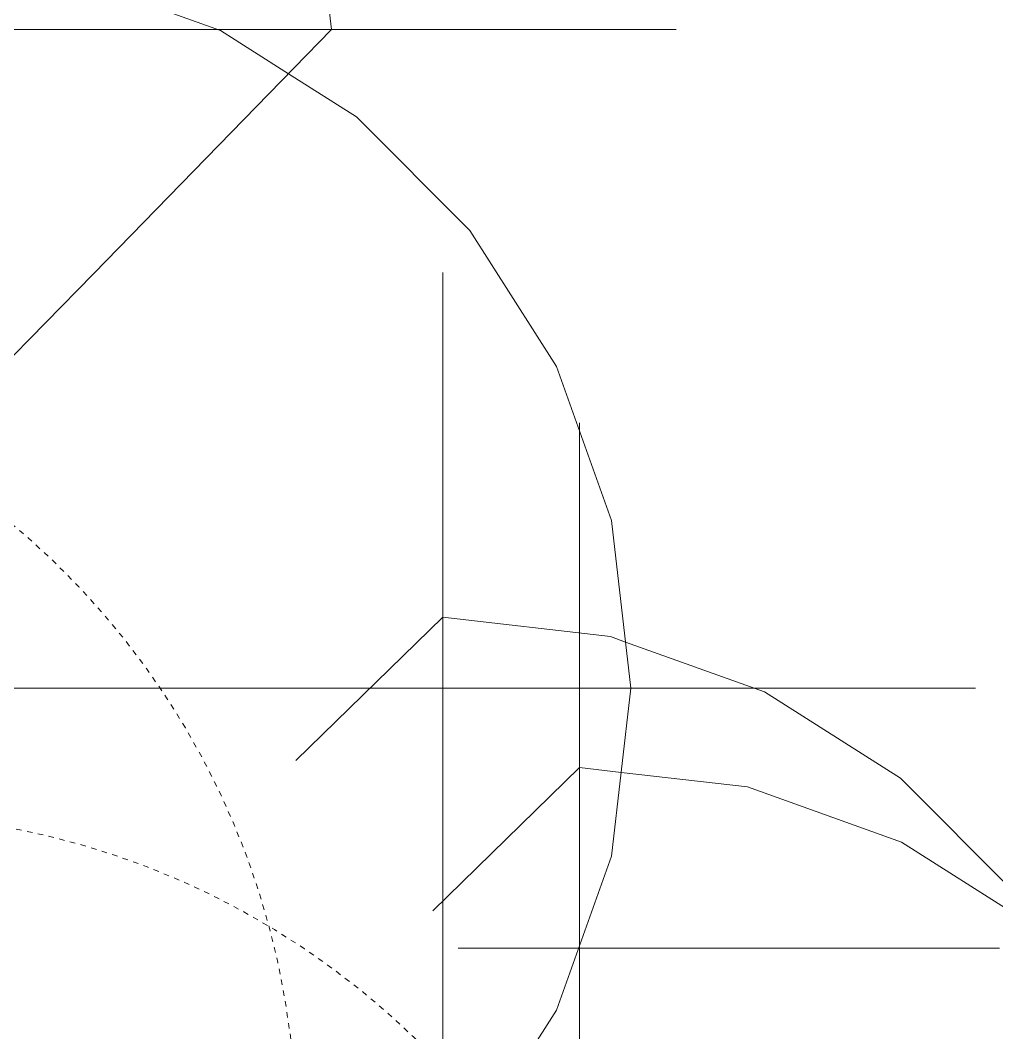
# Model space of a CAD drawing. Header units: inches. Extents: x 9391 to 11530, y 1186 to 2858.
# Drawn here: x 11327.23 to 11349.35, y 2639.39 to 2662.33 of the extents above; entities that cross this region are included whole.
import ezdxf

# ---------------------------------------------------------------- set-up
doc = ezdxf.new("R2010")
doc.units = ezdxf.units.IN
doc.header["$MEASUREMENT"] = 0
doc.linetypes.add('Dash', pattern=[0.25, 0.125, -0.125])
for name, color, linetype, lineweight in [('A-DETL-GENF-1', 254, 'Continuous', 9), ('A-DETL-GENF-2', 253, 'Continuous', 9), ('A-DETL-GENF-3', 9, 'Continuous', 9), ('A-DETL-GENF-HDLN', 1, 'Dash', 9)]:
    doc.layers.add(name, color=color, linetype=linetype, lineweight=lineweight)

# ---------------------------------------------------------------- blocks, each defined once
blk = doc.blocks.new('lupin 26755 - lupin 26755-V79-FLOOR PLAN - ROOF')
at = {"layer": 'A-DETL-GENF-HDLN'}
blk.add_arc((0, 0), 18, 194.002, 360, dxfattribs=at)
blk = doc.blocks.new('lupin 26755 - lupin 26755-V81-FLOOR PLAN - ROOF')
at = {"layer": 'A-DETL-GENF-HDLN'}
blk.add_arc((0, 0), 18, 194.0019, 360, dxfattribs=at)
blk = doc.blocks.new('magnolia 26756 - magnolia 26756-V87-FLOOR PLAN - ROOF')
at = {"layer": 'A-DETL-GENF-1'}
for p, q in [((13.536, 0), (12.394, 0)), ((13.243, 0), (12.399, 0)), ((12.399, 0), (12.581, 0)), ((12.581, 0), (12.768, 0)), ((12.768, 0), (12.983, 0)), ((12.983, 0), (14.532, 0)), ((13.605, 0), (13.243, 0)), ((14.449, 0), (13.332, 0)), ((13.332, 0), (14.028, 0)), ((13.564, 0), (13.466, 0)), ((13.466, 0), (13.554, 0)), ((14.132, 0), (13.536, 0)), ((13.554, 0), (13.635, 0)), ((13.683, 0), (13.564, 0)), ((13.927, 0), (13.605, 0)), ((13.635, 0), (13.704, 0)), ((13.819, 0), (13.683, 0)), ((13.704, 0), (13.755, 0)), ((13.775, 0), (13.732, 0)), ((13.732, 0), (13.886, 0)), ((13.755, 0), (13.78, 0)), ((13.78, 0), (13.775, 0)), ((14.26, 0), (13.819, 0)), ((13.886, 0), (14.029, 0)), ((14.211, 0), (13.927, 0)), ((14.028, 0), (14.399, 0)), ((14.029, 0), (14.166, 0)), ((14.507, 0), (14.132, 0)), ((14.166, 0), (14.614, 0)), ((14.457, 0), (14.211, 0)), ((14.399, 0), (14.26, 0)), ((14.655, 0), (14.449, 0)), ((14.666, 0), (14.457, 0)), ((14.684, 0), (14.507, 0)), ((14.532, 0), (14.642, 0)), ((14.614, 0), (14.799, 0)), ((14.642, 0), (14.692, 0)), ((14.818, 0), (14.655, 0)), ((14.84, 0), (14.666, 0)), ((14.692, 0), (14.684, 0)), ((14.799, 0), (15.038, 0)), ((14.932, 0), (14.818, 0)), ((15.183, 0), (14.84, 0)), ((15.177, 0), (14.932, 0)), ((14.932, 0), (15.832, 0)), ((15.087, 0), (14.932, 0)), ((15.038, 0), (15.183, 0)), ((15.216, 0), (15.087, 0)), ((15.651, 0), (15.177, 0)), ((15.183, 0), (15.345, 0)), ((15.319, 0), (15.183, 0)), ((15.703, 0), (15.199, 0)), ((15.199, 0), (16.958, 0)), ((15.329, 0), (15.216, 0)), ((15.466, 0), (15.319, 0)), ((15.436, 0), (15.329, 0)), ((15.345, 0), (15.443, 0)), ((15.549, 0), (15.436, 0)), ((15.443, 0), (15.603, 0)), ((17.156, 0), (15.466, 0)), ((15.832, 0), (15.549, 0)), ((16.324, 0), (15.599, 0)), ((15.599, 0), (15.645, 0)), ((15.603, 0), (15.866, 0)), ((15.649, 0), (15.64, 0)), ((15.64, 0), (15.649, 0)), ((15.645, 0), (15.649, 0)), ((15.649, 0), (15.703, 0)), ((16.432, 0), (15.651, 0)), ((15.803, 0), (15.703, 0)), ((15.703, 0), (15.832, 0)), ((15.862, 0), (15.803, 0)), ((15.832, 0), (16.066, 0)), ((15.866, 0), (15.862, 0)), ((19.399, 0), (15.932, 0)), ((15.932, 0), (16.229, 0)), ((16.066, 0), (16.384, 0)), ((16.229, 0), (17.41, 0)), ((16.307, 0), (16.266, 0)), ((16.266, 0), (16.492, 0)), ((18.039, 0), (16.307, 0)), ((16.817, 0), (16.324, 0)), ((16.384, 0), (16.762, 0)), ((16.544, 0), (16.399, 0)), ((16.399, 0), (17.601, 0)), ((16.602, 0), (16.432, 0)), ((16.492, 0), (16.666, 0)), ((16.706, 0), (16.544, 0)), ((17.429, 0), (16.602, 0)), ((16.666, 0), (16.816, 0)), ((16.885, 0), (16.706, 0)), ((16.762, 0), (18.158, 0)), ((16.816, 0), (17.014, 0)), ((16.978, 0), (16.817, 0)), ((17.503, 0), (16.885, 0)), ((16.958, 0), (17.732, 0)), ((17.083, 0), (16.978, 0)), ((17.014, 0), (17.678, 0)), ((17.36, 0), (17.083, 0)), ((17.517, 0), (17.156, 0)), ((17.865, 0), (17.36, 0)), ((17.41, 0), (17.609, 0)), ((17.599, 0), (17.429, 0)), ((17.732, 0), (17.503, 0)), ((17.526, 0), (17.507, 0)), ((17.507, 0), (17.599, 0)), ((17.73, 0), (17.517, 0)), ((17.598, 0), (17.526, 0)), ((17.965, 0), (17.598, 0)), ((17.601, 0), (17.813, 0)), ((17.609, 0), (17.732, 0)), ((17.678, 0), (17.852, 0)), ((17.732, 0), (17.73, 0)), ((17.813, 0), (17.914, 0)), ((17.852, 0), (17.965, 0)), ((17.914, 0), (17.865, 0)), ((18.424, 0), (18.039, 0)), ((18.158, 0), (18.68, 0)), ((18.653, 0), (18.424, 0)), ((18.971, 0), (18.653, 0)), ((18.68, 0), (19.215, 0)), ((19.327, 0), (18.971, 0)), ((19.163, 0), (19.065, 0)), ((19.065, 0), (19.554, 0)), ((19.334, 0), (19.163, 0)), ((19.215, 0), (19.403, 0)), ((19.671, 0), (19.327, 0)), ((19.553, 0), (19.334, 0)), ((19.893, 0), (19.399, 0)), ((19.403, 0), (19.767, 0)), ((19.739, 0), (19.465, 0)), ((19.465, 0), (19.822, 0)), ((19.794, 0), (19.553, 0)), ((19.554, 0), (19.714, 0)), ((19.953, 0), (19.671, 0)), ((19.714, 0), (20.132, 0)), ((20.044, 0), (19.739, 0)), ((19.767, 0), (19.957, 0)), ((20.032, 0), (19.794, 0)), ((19.822, 0), (20.956, 0)), ((20.132, 0), (19.893, 0)), ((20.123, 0), (19.953, 0)), ((19.957, 0), (20.265, 0)), ((20.242, 0), (20.032, 0)), ((20.265, 0), (20.044, 0)), ((20.132, 0), (20.123, 0)), ((20.203, 0), (20.132, 0)), ((21.226, 0), (20.203, 0)), ((20.865, 0), (20.242, 0)), ((22.013, 0), (20.465, 0)), ((20.465, 0), (21.433, 0)), ((20.9, 0), (20.865, 0)), ((20.978, 0), (20.9, 0)), ((20.956, 0), (21.137, 0)), ((21.311, 0), (20.978, 0)), ((21.137, 0), (21.265, 0)), ((21.339, 0), (21.226, 0)), ((21.265, 0), (21.339, 0)), ((21.405, 0), (21.311, 0)), ((21.465, 0), (21.405, 0)), ((21.433, 0), (21.63, 0)), ((21.479, 0), (21.465, 0)), ((21.465, 0), (21.604, 0)), ((21.8, 0), (21.465, 0)), ((21.516, 0), (21.479, 0)), ((21.865, 0), (21.516, 0)), ((21.604, 0), (21.727, 0)), ((21.63, 0), (21.779, 0)), ((21.727, 0), (22.188, 0)), ((21.779, 0), (21.865, 0)), ((22.7, 0), (21.8, 0)), ((22.364, 0), (22.109, 0)), ((22.109, 0), (22.132, 0)), ((22.132, 0), (22.259, 0)), ((22.188, 0), (22.332, 0)), ((22.259, 0), (23.165, 0)), ((22.332, 0), (22.383, 0)), ((22.383, 0), (22.364, 0)), ((23.664, 0), (22.7, 0)), ((23.165, 0), (24.07, 0)), ((24.398, 0), (23.664, 0)), ((24.07, 0), (24.26, 0)), ((24.26, 0), (24.379, 0)), ((24.379, 0), (24.398, 0)), ((6.019, 0), (7.6, 0)), ((7.404, 0), (7.2, 0)), ((7.2, 0), (7.842, 0)), ((7.87, 0), (7.404, 0)), ((7.6, 0), (7.794, 0)), ((7.794, 0), (7.947, 0)), ((7.842, 0), (8.497, 0)), ((8.24, 0), (7.87, 0)), ((7.947, 0), (8.199, 0)), ((8.199, 0), (8.362, 0)), ((8.723, 0), (8.24, 0)), ((8.45, 0), (8.266, 0)), ((8.266, 0), (9.94, 0)), ((8.362, 0), (8.45, 0)), ((8.497, 0), (9.149, 0)), ((9.333, 0), (8.723, 0)), ((9.149, 0), (10.391, 0)), ((9.477, 0), (9.333, 0)), ((9.679, 0), (9.477, 0)), ((10.48, 0), (9.679, 0)), ((9.94, 0), (10.249, 0)), ((10.249, 0), (10.457, 0)), ((10.391, 0), (11.459, 0)), ((10.457, 0), (10.533, 0)), ((10.533, 0), (10.48, 0)), ((11.459, 0), (11.598, 0)), ((11.598, 0), (11.881, 0)), ((11.881, 0), (12.138, 0)), ((12.138, 0), (12.246, 0)), ((12.246, 0), (12.333, 0)), ((12.333, 0), (12.451, 0)), ((12.451, 0), (12.501, 0)), ((12.501, 0), (12.534, 0)), ((12.534, 0), (12.586, 0)), ((12.586, 0), (12.707, 0)), ((12.707, 0), (12.933, 0)), ((12.933, 0), (13.286, 0)), ((13.286, 0), (13.413, 0)), ((13.413, 0), (13.985, 0)), ((13.985, 0), (14.123, 0)), ((14.123, 0), (14.275, 0)), ((14.275, 0), (14.437, 0)), ((14.437, 0), (14.603, 0)), ((14.603, 0), (14.77, 0)), ((14.77, 0), (14.932, 0)), ((14.932, 0), (15.161, 0)), ((15.161, 0), (15.873, 0)), ((15.873, 0), (16.71, 0)), ((16.71, 0), (17.096, 0)), ((17.096, 0), (17.416, 0)), ((17.416, 0), (17.565, 0)), ((17.445, 0), (17.422, 0)), ((17.422, 0), (17.465, 0)), ((17.732, 0), (17.445, 0)), ((17.465, 0), (17.599, 0)), ((17.565, 0), (17.671, 0)), ((17.599, 0), (17.868, 0)), ((17.671, 0), (17.705, 0)), ((17.705, 0), (17.726, 0)), ((17.726, 0), (17.732, 0)), ((17.868, 0), (18.034, 0)), ((18.034, 0), (18.131, 0)), ((18.131, 0), (18.259, 0)), ((18.259, 0), (18.36, 0)), ((18.36, 0), (18.532, 0)), ((18.532, 0), (18.961, 0)), ((18.961, 0), (19.363, 0)), ((19.363, 0), (19.701, 0)), ((19.921, 0), (19.599, 0)), ((19.599, 0), (21.356, 0)), ((19.701, 0), (19.932, 0)), ((20.019, 0), (19.921, 0)), ((19.932, 0), (20.019, 0)), ((21.356, 0), (21.706, 0)), ((21.706, 0), (21.954, 0)), ((21.954, 0), (22.065, 0)), ((22.065, 0), (22.013, 0)), ((14.902, -7.292), (16.028, -4.143)), ((12.942, -10.372), (14.902, -7.292)), ((10.372, -12.942), (12.942, -10.372))]:
    blk.add_line(p, q, dxfattribs=at)
at = {"layer": 'A-DETL-GENF-3'}
for p, q in [((16.589, 0), (13.346, 3.327)), ((7.553, 0), (7.156, 0)), ((7.993, 0), (7.553, 0)), ((8.443, 0), (7.993, 0)), ((8.871, 0), (8.443, 0)), ((9.245, 0), (8.871, 0)), ((9.533, 0), (9.245, 0)), ((12.394, 0), (9.533, 0)), ((16.151, -3.801), (16.589, 0)), ((16.028, -4.143), (16.151, -3.801))]:
    blk.add_line(p, q, dxfattribs=at)
blk = doc.blocks.new('magnolia 26756 - magnolia 26756-V90-FLOOR PLAN - ROOF')
at = {"layer": 'A-DETL-GENF-1'}
for p, q in [((0, 24.379), (0, 24.398)), ((0, 24.398), (0, 23.664)), ((0, 24.26), (0, 24.379)), ((0, 24.07), (0, 24.26)), ((0, 23.165), (0, 24.07)), ((0, 23.664), (0, 22.7)), ((0, 22.259), (0, 23.165)), ((0, 22.7), (0, 21.8)), ((0, 22.332), (0, 22.383)), ((0, 22.383), (0, 22.364)), ((0, 22.364), (0, 22.109)), ((0, 22.188), (0, 22.332)), ((0, 22.132), (0, 22.259)), ((0, 21.727), (0, 22.188)), ((0, 22.109), (0, 22.132)), ((0, 21.954), (0, 22.065)), ((0, 22.065), (0, 22.013)), ((0, 22.013), (0, 20.465)), ((0, 21.706), (0, 21.954)), ((0, 21.779), (0, 21.865)), ((0, 21.865), (0, 21.516)), ((0, 21.8), (0, 21.465)), ((0, 21.63), (0, 21.779)), ((0, 21.604), (0, 21.727)), ((0, 21.356), (0, 21.706)), ((0, 21.433), (0, 21.63)), ((0, 21.465), (0, 21.604)), ((0, 21.516), (0, 21.479)), ((0, 21.479), (0, 21.465)), ((0, 21.465), (0, 21.405)), ((0, 20.465), (0, 21.433)), ((0, 21.405), (0, 21.311)), ((0, 19.599), (0, 21.356)), ((0, 21.265), (0, 21.339)), ((0, 21.339), (0, 21.226)), ((0, 21.311), (0, 20.978)), ((0, 21.137), (0, 21.265)), ((0, 21.226), (0, 20.203)), ((0, 20.956), (0, 21.137)), ((0, 20.978), (0, 20.9)), ((0, 19.822), (0, 20.956)), ((0, 20.9), (0, 20.865)), ((0, 20.865), (0, 20.242)), ((0, 19.957), (0, 20.265)), ((0, 20.265), (0, 20.044)), ((0, 20.242), (0, 20.032)), ((0, 20.203), (0, 20.132)), ((0, 19.714), (0, 20.132)), ((0, 20.132), (0, 20.123)), ((0, 20.132), (0, 19.893)), ((0, 20.123), (0, 19.953)), ((0, 20.044), (0, 19.739)), ((0, 20.032), (0, 19.794)), ((0, 19.932), (0, 20.019)), ((0, 20.019), (0, 19.921)), ((0, 19.767), (0, 19.957)), ((0, 19.953), (0, 19.671)), ((0, 19.701), (0, 19.932)), ((0, 19.921), (0, 19.599)), ((0, 19.893), (0, 19.399)), ((0, 19.465), (0, 19.822)), ((0, 19.794), (0, 19.553)), ((0, 19.403), (0, 19.767)), ((0, 19.739), (0, 19.465)), ((0, 19.554), (0, 19.714)), ((0, 19.363), (0, 19.701)), ((0, 19.671), (0, 19.327)), ((0, 19.065), (0, 19.554)), ((0, 19.553), (0, 19.334)), ((0, 19.215), (0, 19.403)), ((0, 19.399), (0, 15.932)), ((0, 18.961), (0, 19.363)), ((0, 19.334), (0, 19.163)), ((0, 19.327), (0, 18.971)), ((0, 18.68), (0, 19.215)), ((0, 19.163), (0, 19.065)), ((0, 18.971), (0, 18.653)), ((0, 18.532), (0, 18.961)), ((0, 18.158), (0, 18.68)), ((0, 18.653), (0, 18.424)), ((0, 18.36), (0, 18.532)), ((0, 18.424), (0, 18.039)), ((0, 18.259), (0, 18.36)), ((0, 18.131), (0, 18.259)), ((0, 16.762), (0, 18.158)), ((0, 18.034), (0, 18.131)), ((0, 18.039), (0, 16.307)), ((0, 17.868), (0, 18.034)), ((0, 17.852), (0, 17.965)), ((0, 17.965), (0, 17.598)), ((0, 17.813), (0, 17.914)), ((0, 17.914), (0, 17.865)), ((0, 17.599), (0, 17.868)), ((0, 17.865), (0, 17.36)), ((0, 17.678), (0, 17.852)), ((0, 17.601), (0, 17.813)), ((0, 17.726), (0, 17.732)), ((0, 17.732), (0, 17.445)), ((0, 16.958), (0, 17.732)), ((0, 17.732), (0, 17.503)), ((0, 17.609), (0, 17.732)), ((0, 17.705), (0, 17.726)), ((0, 17.671), (0, 17.705)), ((0, 17.014), (0, 17.678)), ((0, 17.565), (0, 17.671)), ((0, 17.41), (0, 17.609)), ((0, 16.399), (0, 17.601)), ((0, 17.465), (0, 17.599)), ((0, 17.507), (0, 17.599)), ((0, 17.599), (0, 17.429)), ((0, 17.598), (0, 17.526)), ((0, 17.416), (0, 17.565)), ((0, 17.526), (0, 17.507)), ((0, 17.503), (0, 16.885)), ((0, 17.422), (0, 17.465)), ((0, 17.445), (0, 17.422)), ((0, 17.429), (0, 16.602)), ((0, 17.096), (0, 17.416)), ((0, 16.229), (0, 17.41)), ((0, 17.36), (0, 17.083)), ((0, 16.71), (0, 17.096)), ((0, 17.083), (0, 16.978)), ((0, 16.816), (0, 17.014)), ((0, 16.978), (0, 16.817)), ((0, 15.199), (0, 16.958)), ((0, 16.885), (0, 16.706)), ((0, 16.817), (0, 16.324)), ((0, 16.666), (0, 16.816)), ((0, 16.384), (0, 16.762)), ((0, 15.873), (0, 16.71)), ((0, 16.706), (0, 16.544)), ((0, 16.492), (0, 16.666)), ((0, 16.602), (0, 16.432)), ((0, 16.544), (0, 16.399)), ((0, 16.266), (0, 16.492)), ((0, 16.432), (0, 15.651)), ((0, 16.066), (0, 16.384)), ((0, 16.324), (0, 15.599)), ((0, 16.307), (0, 16.266)), ((0, 15.932), (0, 16.229)), ((0, 15.832), (0, 16.066)), ((0, 15.161), (0, 15.873)), ((0, 15.603), (0, 15.866)), ((0, 15.866), (0, 15.862)), ((0, 15.862), (0, 15.803)), ((0, 14.932), (0, 15.832)), ((0, 15.832), (0, 15.549)), ((0, 15.703), (0, 15.832)), ((0, 15.803), (0, 15.703)), ((0, 15.703), (0, 15.199)), ((0, 15.649), (0, 15.703)), ((0, 15.651), (0, 15.177)), ((0, 15.645), (0, 15.649)), ((0, 15.649), (0, 15.64)), ((0, 15.64), (0, 15.649)), ((0, 15.599), (0, 15.645)), ((0, 15.443), (0, 15.603)), ((0, 15.549), (0, 15.436)), ((0, 15.345), (0, 15.443)), ((0, 15.436), (0, 15.329)), ((0, 15.183), (0, 15.345)), ((0, 15.329), (0, 15.216)), ((0, 15.216), (0, 15.087)), ((0, 15.038), (0, 15.183)), ((0, 15.177), (0, 14.932)), ((0, 14.932), (0, 15.161)), ((0, 15.087), (0, 14.932)), ((0, 14.799), (0, 15.038)), ((0, 14.77), (0, 14.932)), ((0, 14.932), (0, 14.818)), ((0, 14.818), (0, 14.655)), ((0, 14.614), (0, 14.799)), ((0, 14.603), (0, 14.77)), ((0, 14.666), (0, 14.457)), ((0, 14.655), (0, 14.449)), ((0, 14.166), (0, 14.614)), ((0, 14.437), (0, 14.603)), ((0, 14.449), (0, 13.332)), ((0, 14.275), (0, 14.437)), ((0, 14.028), (0, 14.399)), ((0, 14.399), (0, 14.26)), ((0, 14.123), (0, 14.275)), ((0, 14.26), (0, 13.819)), ((0, 14.029), (0, 14.166)), ((0, 13.985), (0, 14.123)), ((0, 13.886), (0, 14.029)), ((0, 13.332), (0, 14.028)), ((0, 13.413), (0, 13.985)), ((0, 13.732), (0, 13.886)), ((0, 13.819), (0, 13.683)), ((0, 13.755), (0, 13.78)), ((0, 13.78), (0, 13.775)), ((0, 13.775), (0, 13.732)), ((0, 13.704), (0, 13.755)), ((0, 13.635), (0, 13.704)), ((0, 13.683), (0, 13.564)), ((0, 13.554), (0, 13.635)), ((0, 13.564), (0, 13.466)), ((0, 13.466), (0, 13.554)), ((0, 13.286), (0, 13.413)), ((0, 12.933), (0, 13.286)), ((0, 12.707), (0, 12.933)), ((0, 12.586), (0, 12.707)), ((0, 12.534), (0, 12.586)), ((0, 12.501), (0, 12.534)), ((0, 12.451), (0, 12.501)), ((0, 12.333), (0, 12.451)), ((0, 12.246), (0, 12.333)), ((0, 12.138), (0, 12.246))]:
    blk.add_line(p, q, dxfattribs=at)
at = {"layer": 'A-DETL-GENF-2'}
for p, q in [((0, 17.57), (0, 17.517)), ((0, 17.517), (0, 17.156)), ((0, 17.156), (0, 15.466)), ((0, 15.466), (0, 15.319)), ((0, 15.309), (0, 15.183)), ((0, 15.183), (0, 14.975)), ((0, 14.642), (0, 14.692)), ((0, 14.532), (0, 14.642)), ((0, 12.983), (0, 14.532)), ((0, 13.927), (0, 13.605)), ((0, 13.605), (0, 13.243)), ((0, 13.243), (0, 12.399)), ((0, 12.768), (0, 12.983)), ((0, 12.581), (0, 12.768)), ((0, 12.399), (0, 12.581))]:
    blk.add_line(p, q, dxfattribs=at)
at = {"layer": 'A-DETL-GENF-3'}
for p, q in [((0, 17.732), (0, 17.73)), ((0, 17.73), (0, 17.57)), ((0, 14.975), (0, 14.84)), ((0, 14.84), (0, 14.666)), ((0, 14.457), (0, 14.211)), ((0, 14.211), (0, 13.927))]:
    blk.add_line(p, q, dxfattribs=at)
blk = doc.blocks.new('magnolia 26756 - magnolia 26756-V94-FLOOR PLAN - ROOF')
at = {"layer": 'A-DETL-GENF-1'}
for p, q in [((12.561, 0), (9.533, 0)), ((13.243, 0), (12.399, 0)), ((12.399, 0), (12.581, 0)), ((12.581, 0), (12.768, 0)), ((12.768, 0), (12.983, 0)), ((12.983, 0), (14.532, 0)), ((13.605, 0), (13.243, 0)), ((14.449, 0), (13.332, 0)), ((13.332, 0), (14.028, 0)), ((13.564, 0), (13.466, 0)), ((13.466, 0), (13.554, 0)), ((13.554, 0), (13.635, 0)), ((13.683, 0), (13.564, 0)), ((13.927, 0), (13.605, 0)), ((13.635, 0), (13.704, 0)), ((13.819, 0), (13.683, 0)), ((13.704, 0), (13.755, 0)), ((13.775, 0), (13.732, 0)), ((13.732, 0), (13.886, 0)), ((13.755, 0), (13.78, 0)), ((13.78, 0), (13.775, 0)), ((14.26, 0), (13.819, 0)), ((13.886, 0), (14.029, 0)), ((14.211, 0), (13.927, 0)), ((14.028, 0), (14.399, 0)), ((14.029, 0), (14.166, 0)), ((14.166, 0), (14.614, 0)), ((14.457, 0), (14.211, 0)), ((14.507, 0), (14.258, 0)), ((14.399, 0), (14.26, 0)), ((14.655, 0), (14.449, 0)), ((14.666, 0), (14.457, 0)), ((14.684, 0), (14.507, 0)), ((14.532, 0), (14.642, 0)), ((14.614, 0), (14.799, 0)), ((14.642, 0), (14.692, 0)), ((14.818, 0), (14.655, 0)), ((14.84, 0), (14.666, 0)), ((14.692, 0), (14.684, 0)), ((14.799, 0), (15.038, 0)), ((14.932, 0), (14.818, 0)), ((15.183, 0), (14.84, 0)), ((15.177, 0), (14.932, 0)), ((14.932, 0), (15.832, 0)), ((15.087, 0), (14.932, 0)), ((15.038, 0), (15.183, 0)), ((15.216, 0), (15.087, 0)), ((15.651, 0), (15.177, 0)), ((15.183, 0), (15.345, 0)), ((15.319, 0), (15.183, 0)), ((15.703, 0), (15.199, 0)), ((15.199, 0), (16.958, 0)), ((15.329, 0), (15.216, 0)), ((15.466, 0), (15.319, 0)), ((15.436, 0), (15.329, 0)), ((15.345, 0), (15.443, 0)), ((15.549, 0), (15.436, 0)), ((15.443, 0), (15.603, 0)), ((17.156, 0), (15.466, 0)), ((15.832, 0), (15.549, 0)), ((16.324, 0), (15.599, 0)), ((15.599, 0), (15.645, 0)), ((15.603, 0), (15.866, 0)), ((15.649, 0), (15.64, 0)), ((15.64, 0), (15.649, 0)), ((15.645, 0), (15.649, 0)), ((15.649, 0), (15.703, 0)), ((16.432, 0), (15.651, 0)), ((15.803, 0), (15.703, 0)), ((15.703, 0), (15.832, 0)), ((15.862, 0), (15.803, 0)), ((15.832, 0), (16.066, 0)), ((15.866, 0), (15.862, 0)), ((19.399, 0), (15.932, 0)), ((15.932, 0), (16.229, 0)), ((16.066, 0), (16.384, 0)), ((16.229, 0), (17.41, 0)), ((16.307, 0), (16.266, 0)), ((16.266, 0), (16.492, 0)), ((18.039, 0), (16.307, 0)), ((16.817, 0), (16.324, 0)), ((16.384, 0), (16.762, 0)), ((16.544, 0), (16.399, 0)), ((16.399, 0), (17.601, 0)), ((16.602, 0), (16.432, 0)), ((16.492, 0), (16.666, 0)), ((16.706, 0), (16.544, 0)), ((17.429, 0), (16.602, 0)), ((16.666, 0), (16.816, 0)), ((16.885, 0), (16.706, 0)), ((16.762, 0), (18.158, 0)), ((16.816, 0), (17.014, 0)), ((16.978, 0), (16.817, 0)), ((17.503, 0), (16.885, 0)), ((16.958, 0), (17.732, 0)), ((17.083, 0), (16.978, 0)), ((17.014, 0), (17.678, 0)), ((17.36, 0), (17.083, 0)), ((17.517, 0), (17.156, 0)), ((17.865, 0), (17.36, 0)), ((17.41, 0), (17.609, 0)), ((17.599, 0), (17.429, 0)), ((17.732, 0), (17.503, 0)), ((17.526, 0), (17.507, 0)), ((17.507, 0), (17.599, 0)), ((17.73, 0), (17.517, 0)), ((17.598, 0), (17.526, 0)), ((17.965, 0), (17.598, 0)), ((17.601, 0), (17.813, 0)), ((17.609, 0), (17.732, 0)), ((17.678, 0), (17.852, 0)), ((17.732, 0), (17.73, 0)), ((17.813, 0), (17.914, 0)), ((17.852, 0), (17.965, 0)), ((17.914, 0), (17.865, 0)), ((18.424, 0), (18.039, 0)), ((18.158, 0), (18.68, 0)), ((18.653, 0), (18.424, 0)), ((18.971, 0), (18.653, 0)), ((18.68, 0), (19.215, 0)), ((19.327, 0), (18.971, 0)), ((19.163, 0), (19.065, 0)), ((19.065, 0), (19.554, 0)), ((19.334, 0), (19.163, 0)), ((19.215, 0), (19.403, 0)), ((19.671, 0), (19.327, 0)), ((19.553, 0), (19.334, 0)), ((19.893, 0), (19.399, 0)), ((19.403, 0), (19.767, 0)), ((19.739, 0), (19.465, 0)), ((19.465, 0), (19.822, 0)), ((19.794, 0), (19.553, 0)), ((19.554, 0), (19.714, 0)), ((19.953, 0), (19.671, 0)), ((19.714, 0), (20.132, 0)), ((20.044, 0), (19.739, 0)), ((19.767, 0), (19.957, 0)), ((20.032, 0), (19.794, 0)), ((19.822, 0), (20.956, 0)), ((20.132, 0), (19.893, 0)), ((20.123, 0), (19.953, 0)), ((19.957, 0), (20.265, 0)), ((20.242, 0), (20.032, 0)), ((20.265, 0), (20.044, 0)), ((20.132, 0), (20.123, 0)), ((20.203, 0), (20.132, 0)), ((21.226, 0), (20.203, 0)), ((20.865, 0), (20.242, 0)), ((22.013, 0), (20.465, 0)), ((20.465, 0), (21.433, 0)), ((20.9, 0), (20.865, 0)), ((20.978, 0), (20.9, 0)), ((20.956, 0), (21.137, 0)), ((21.311, 0), (20.978, 0)), ((21.137, 0), (21.265, 0)), ((21.339, 0), (21.226, 0)), ((21.265, 0), (21.339, 0)), ((21.405, 0), (21.311, 0)), ((21.465, 0), (21.405, 0)), ((21.433, 0), (21.63, 0)), ((21.479, 0), (21.465, 0)), ((21.465, 0), (21.604, 0)), ((21.8, 0), (21.465, 0)), ((21.516, 0), (21.479, 0)), ((21.865, 0), (21.516, 0)), ((21.604, 0), (21.727, 0)), ((21.63, 0), (21.779, 0)), ((21.727, 0), (22.188, 0)), ((21.779, 0), (21.865, 0)), ((22.7, 0), (21.8, 0)), ((22.364, 0), (22.109, 0)), ((22.109, 0), (22.132, 0)), ((22.132, 0), (22.259, 0)), ((22.188, 0), (22.332, 0)), ((22.259, 0), (23.165, 0)), ((22.332, 0), (22.383, 0)), ((22.383, 0), (22.364, 0)), ((23.664, 0), (22.7, 0)), ((23.165, 0), (24.07, 0)), ((24.398, 0), (23.664, 0)), ((24.07, 0), (24.26, 0)), ((24.26, 0), (24.379, 0)), ((24.379, 0), (24.398, 0)), ((10.391, 0), (11.459, 0)), ((11.459, 0), (11.598, 0)), ((11.598, 0), (11.881, 0)), ((11.881, 0), (12.138, 0)), ((12.138, 0), (12.246, 0)), ((12.246, 0), (12.333, 0)), ((12.333, 0), (12.451, 0)), ((12.451, 0), (12.501, 0)), ((12.501, 0), (12.534, 0)), ((12.534, 0), (12.586, 0)), ((12.586, 0), (12.707, 0)), ((12.707, 0), (12.933, 0)), ((12.933, 0), (13.286, 0)), ((13.286, 0), (13.413, 0)), ((13.413, 0), (13.985, 0)), ((13.985, 0), (14.123, 0)), ((14.123, 0), (14.275, 0)), ((14.275, 0), (14.437, 0)), ((14.437, 0), (14.603, 0)), ((14.603, 0), (14.77, 0)), ((14.77, 0), (14.932, 0)), ((14.932, 0), (15.161, 0)), ((15.161, 0), (15.873, 0)), ((15.873, 0), (16.71, 0)), ((16.71, 0), (17.096, 0)), ((17.096, 0), (17.416, 0)), ((17.416, 0), (17.565, 0)), ((17.445, 0), (17.422, 0)), ((17.422, 0), (17.465, 0)), ((17.732, 0), (17.445, 0)), ((17.465, 0), (17.599, 0)), ((17.565, 0), (17.671, 0)), ((17.599, 0), (17.868, 0)), ((17.671, 0), (17.705, 0)), ((17.705, 0), (17.726, 0)), ((17.726, 0), (17.732, 0)), ((17.868, 0), (18.034, 0)), ((18.034, 0), (18.131, 0)), ((18.131, 0), (18.259, 0)), ((18.259, 0), (18.36, 0)), ((18.36, 0), (18.532, 0)), ((18.532, 0), (18.961, 0)), ((18.961, 0), (19.363, 0)), ((19.363, 0), (19.701, 0)), ((19.921, 0), (19.599, 0)), ((19.599, 0), (21.356, 0)), ((19.701, 0), (19.932, 0)), ((20.019, 0), (19.921, 0)), ((19.932, 0), (20.019, 0)), ((21.356, 0), (21.706, 0)), ((21.706, 0), (21.954, 0)), ((21.954, 0), (22.065, 0)), ((22.065, 0), (22.013, 0))]:
    blk.add_line(p, q, dxfattribs=at)
at = {"layer": 'A-DETL-GENF-2'}
for p, q in [((16.589, 0), (13.346, 3.327)), ((16.48, -0.942), (16.589, 0))]:
    blk.add_line(p, q, dxfattribs=at)
at = {"layer": 'A-DETL-GENF-3'}
for p, q in [((13.536, 0), (12.561, 0)), ((14.132, 0), (13.536, 0)), ((14.258, 0), (14.132, 0)), ((16.151, -3.801), (16.48, -0.942)), ((14.902, -7.292), (16.151, -3.801)), ((12.943, -10.371), (14.902, -7.292))]:
    blk.add_line(p, q, dxfattribs=at)
blk = doc.blocks.new('magnolia 26756 - magnolia 26756-V95-FLOOR PLAN - ROOF')
at = {"layer": 'A-DETL-GENF-1'}
for p, q in [((0, 0), (0, -10.933)), ((0, -2.796), (0, -2.666)), ((0, -3.012), (0, -2.796)), ((0, -3.304), (0, -3.012)), ((0, -3.662), (0, -3.304)), ((0, -4.077), (0, -3.662)), ((0, -4.537), (0, -4.077)), ((0, -5.033), (0, -4.537)), ((0, -5.384), (0, -5.033)), ((0, -5.443), (0, -5.2)), ((0, -5.2), (0, -5.479)), ((0, -5.462), (0, -5.384)), ((0, -5.713), (0, -5.443)), ((0, -5.479), (0, -5.462)), ((0, -6.281), (0, -5.713)), ((0, -7.033), (0, -6.281)), ((0, -7.247), (0, -7.033)), ((0, -7.5), (0, -7.247)), ((0, -7.775), (0, -7.5)), ((0, -8.057), (0, -7.775)), ((0, -8.333), (0, -8.057)), ((0, -8.585), (0, -8.333)), ((0, -8.799), (0, -8.585)), ((0, -8.907), (0, -8.799)), ((0, -8.999), (0, -8.907)), ((12.942, -10.372), (13.921, -8.834)), ((0, -9.122), (0, -8.999)), ((0, -9.283), (0, -9.122)), ((0, -9.733), (0, -9.283)), ((0, -10.09), (0, -9.733)), ((0, -10.417), (0, -10.09)), ((0, -11.351), (0, -10.417)), ((10.372, -12.942), (12.942, -10.372)), ((0, -10.762), (0, -10.758)), ((0, -10.758), (0, -10.776)), ((0, -10.791), (0, -10.762)), ((0, -10.776), (0, -10.814)), ((0, -10.847), (0, -10.791)), ((0, -10.814), (0, -10.869)), ((0, -10.933), (0, -10.847)), ((0, -10.869), (0, -11.4)), ((0, -11.691), (0, -11.351)), ((0, -11.4), (0, -11.923)), ((0, -12.066), (0, -11.691)), ((0, -11.923), (0, -14.121)), ((0, -11.97), (0, -11.953)), ((0, -11.953), (0, -12.066)), ((0, -12.095), (0, -11.97)), ((0, -12.304), (0, -12.095)), ((0, -13.199), (0, -12.304)), ((0, -13.115), (0, -12.599)), ((0, -12.599), (0, -12.864)), ((-10.372, -12.942), (-7.292, -14.902)), ((0, -12.864), (0, -12.942)), ((0, -12.942), (0, -13.054)), ((0, -13.054), (0, -13.466)), ((7.292, -14.902), (10.372, -12.942)), ((0, -14.474), (0, -13.115)), ((0, -14.932), (0, -13.199)), ((0, -13.199), (0, -14.266)), ((0, -13.545), (0, -13.199)), ((0, -13.466), (0, -13.796)), ((0, -13.671), (0, -13.545)), ((0, -13.824), (0, -13.671)), ((0, -17.199), (0, -13.732)), ((0, -13.732), (0, -13.905)), ((0, -13.796), (0, -15.239)), ((0, -14.266), (0, -13.824)), ((0, -13.905), (0, -14.202)), ((0, -14.121), (0, -14.744)), ((0, -14.725), (0, -14.199)), ((0, -14.199), (0, -15.031)), ((0, -14.202), (0, -14.568)), ((0, -14.948), (0, -14.474)), ((0, -14.568), (0, -15.518)), ((-7.292, -14.902), (-3.801, -16.151)), ((0, -14.806), (0, -14.725)), ((0, -14.744), (0, -14.82)), ((0, -14.82), (0, -14.806)), ((3.801, -16.151), (7.292, -14.902)), ((0, -15.932), (0, -14.932)), ((0, -15.599), (0, -14.948)), ((0, -15.031), (0, -15.695)), ((0, -15.239), (0, -15.567)), ((0, -15.518), (0, -15.599)), ((0, -15.567), (0, -15.81)), ((0, -15.695), (0, -16.255)), ((0, -15.81), (0, -15.932)), ((-3.801, -16.151), (0, -16.589)), ((0, -16.589), (3.801, -16.151)), ((0, -16.255), (0, -16.775)), ((0, -16.462), (0, -16.42)), ((0, -16.42), (0, -16.431)), ((0, -16.431), (0, -16.506)), ((0, -16.546), (0, -16.462)), ((0, -16.506), (0, -16.655)), ((0, -16.552), (0, -16.538)), ((0, -16.538), (0, -16.595)), ((0, -16.662), (0, -16.546)), ((0, -16.655), (0, -16.552)), ((0, -16.595), (0, -17.027)), ((0, -16.799), (0, -16.662)), ((0, -16.775), (0, -17.318)), ((0, -17.433), (0, -16.799)), ((0, -16.899), (0, -16.868)), ((0, -16.868), (0, -16.947)), ((0, -17.171), (0, -16.899)), ((0, -16.947), (0, -17.567)), ((0, -17.027), (0, -17.199)), ((0, -17.283), (0, -17.171)), ((0, -17.376), (0, -17.283)), ((0, -17.318), (0, -17.949)), ((0, -17.449), (0, -17.376)), ((0, -17.433), (0, -20.865)), ((0, -17.502), (0, -17.449)), ((0, -17.532), (0, -17.502)), ((0, -17.821), (0, -17.532)), ((0, -17.546), (0, -17.536)), ((0, -17.536), (0, -17.537)), ((0, -17.537), (0, -17.548)), ((0, -17.567), (0, -17.546)), ((0, -17.548), (0, -17.568)), ((0, -17.567), (0, -17.599)), ((0, -17.599), (0, -17.567)), ((0, -17.568), (0, -17.599)), ((0, -17.599), (0, -18.566)), ((0, -18.056), (0, -17.821)), ((0, -17.949), (0, -18.732)), ((0, -18.581), (0, -18.056)), ((0, -18.566), (0, -19.377)), ((0, -18.746), (0, -18.581)), ((0, -18.732), (0, -19.079)), ((0, -18.932), (0, -18.746)), ((0, -20.431), (0, -18.932)), ((0, -18.932), (0, -19.472)), ((0, -19.006), (0, -18.932)), ((0, -19.12), (0, -19.006)), ((0, -19.079), (0, -19.46)), ((0, -19.414), (0, -19.12)), ((0, -19.377), (0, -20.076)), ((0, -19.564), (0, -19.414)), ((0, -19.46), (0, -19.844)), ((0, -19.472), (0, -19.561)), ((0, -19.561), (0, -19.732)), ((0, -19.697), (0, -19.564)), ((0, -19.97), (0, -19.697)), ((0, -19.732), (0, -19.968)), ((0, -19.844), (0, -20.202)), ((0, -20.239), (0, -19.965)), ((0, -19.965), (0, -20.84)), ((0, -19.968), (0, -20.131)), ((0, -20.279), (0, -19.97)), ((0, -20.735), (0, -19.999)), ((0, -19.999), (0, -21.065)), ((0, -20.076), (0, -20.399)), ((0, -20.131), (0, -20.376)), ((0, -20.202), (0, -20.5)), ((0, -20.466), (0, -20.239)), ((0, -20.695), (0, -20.279)), ((0, -20.376), (0, -20.442)), ((0, -20.399), (0, -21.428)), ((0, -20.697), (0, -20.431)), ((0, -20.442), (0, -20.532)), ((0, -20.658), (0, -20.466)), ((0, -20.5), (0, -20.71)), ((0, -20.532), (0, -22.678)), ((0, -21.332), (0, -20.658)), ((0, -21.187), (0, -20.695)), ((0, -20.91), (0, -20.697)), ((0, -20.71), (0, -20.799)), ((0, -22.369), (0, -20.735)), ((0, -20.799), (0, -21)), ((0, -20.84), (0, -20.979)), ((0, -21.001), (0, -20.865)), ((0, -21.065), (0, -20.91)), ((0, -20.979), (0, -21.001)), ((0, -21), (0, -21.704)), ((0, -22.798), (0, -21.187)), ((0, -21.298), (0, -21.227)), ((0, -21.227), (0, -21.332)), ((0, -21.599), (0, -21.298)), ((0, -21.428), (0, -21.546)), ((0, -21.546), (0, -21.597)), ((0, -21.597), (0, -21.599)), ((0, -21.704), (0, -22.575)), ((0, -22.031), (0, -21.865)), ((0, -21.865), (0, -21.891)), ((0, -21.891), (0, -21.997)), ((0, -21.997), (0, -22.455)), ((0, -23.983), (0, -22.031)), ((0, -22.532), (0, -22.369)), ((0, -22.455), (0, -22.539)), ((0, -22.539), (0, -22.532)), ((0, -22.575), (0, -22.985)), ((0, -22.678), (0, -23.863)), ((0, -22.948), (0, -22.798)), ((0, -23.955), (0, -22.932)), ((0, -22.932), (0, -23.018)), ((0, -23.018), (0, -22.948)), ((0, -22.985), (0, -23.332)), ((0, -23.437), (0, -23.199)), ((0, -23.199), (0, -24.132)), ((0, -23.332), (0, -23.416)), ((0, -23.416), (0, -23.437)), ((0, -23.863), (0, -24.236)), ((0, -24.171), (0, -23.955)), ((0, -24.132), (0, -23.983)), ((0, -24.398), (0, -24.171)), ((0, -24.236), (0, -24.398))]:
    blk.add_line(p, q, dxfattribs=at)
at = {"layer": 'A-DETL-GENF-3'}
for p, q in [((14.902, -7.292), (16.151, -3.801)), ((13.921, -8.834), (14.902, -7.292))]:
    blk.add_line(p, q, dxfattribs=at)
blk = doc.blocks.new('magnolia 26756 - magnolia 26756-V120-FLOOR PLAN - ROOF')
at = {"layer": 'A-DETL-GENF-1'}
for p, q in [((16.151, 3.801), (16.589, 0)), ((8.266, 0), (9.94, 0)), ((9.149, 0), (10.391, 0)), ((9.679, 0), (9.477, 0)), ((10.48, 0), (9.679, 0)), ((9.94, 0), (10.249, 0)), ((10.249, 0), (10.457, 0)), ((10.391, 0), (11.459, 0)), ((10.457, 0), (10.533, 0)), ((10.533, 0), (10.48, 0)), ((11.459, 0), (11.598, 0)), ((11.598, 0), (11.881, 0)), ((11.881, 0), (12.138, 0)), ((12.138, 0), (12.246, 0)), ((12.246, 0), (12.333, 0)), ((12.333, 0), (12.451, 0)), ((12.451, 0), (12.501, 0)), ((12.501, 0), (12.534, 0)), ((12.534, 0), (12.586, 0)), ((12.586, 0), (12.707, 0)), ((12.707, 0), (12.933, 0)), ((12.933, 0), (13.286, 0)), ((13.286, 0), (13.413, 0)), ((13.413, 0), (13.985, 0)), ((13.985, 0), (14.123, 0)), ((14.123, 0), (14.275, 0)), ((14.275, 0), (14.437, 0)), ((14.437, 0), (14.603, 0)), ((14.603, 0), (14.77, 0)), ((14.77, 0), (14.932, 0)), ((14.932, 0), (15.161, 0)), ((15.161, 0), (15.873, 0)), ((15.873, 0), (16.71, 0)), ((16.71, 0), (17.096, 0)), ((17.096, 0), (17.416, 0)), ((17.416, 0), (17.565, 0)), ((17.445, 0), (17.422, 0)), ((17.422, 0), (17.465, 0)), ((17.732, 0), (17.445, 0)), ((17.465, 0), (17.599, 0)), ((17.565, 0), (17.671, 0)), ((17.599, 0), (17.868, 0)), ((17.671, 0), (17.705, 0)), ((17.705, 0), (17.726, 0)), ((17.726, 0), (17.732, 0)), ((17.868, 0), (18.034, 0)), ((18.034, 0), (18.131, 0)), ((18.131, 0), (18.259, 0)), ((18.259, 0), (18.36, 0)), ((18.36, 0), (18.532, 0)), ((18.532, 0), (18.961, 0)), ((18.961, 0), (19.363, 0)), ((19.363, 0), (19.701, 0)), ((19.921, 0), (19.599, 0)), ((19.599, 0), (21.356, 0)), ((19.701, 0), (19.932, 0)), ((20.019, 0), (19.921, 0)), ((19.932, 0), (20.019, 0)), ((22.013, 0), (20.465, 0)), ((21.356, 0), (21.706, 0)), ((21.706, 0), (21.954, 0)), ((21.954, 0), (22.065, 0)), ((22.065, 0), (22.013, 0)), ((13.536, 0), (9.533, 0)), ((16.589, 0), (11.198, -5.53)), ((13.243, 0), (12.399, 0)), ((12.399, 0), (12.581, 0)), ((12.581, 0), (12.768, 0)), ((12.768, 0), (12.983, 0)), ((12.983, 0), (14.532, 0)), ((13.605, 0), (13.243, 0)), ((14.449, 0), (13.332, 0)), ((13.332, 0), (14.028, 0)), ((13.564, 0), (13.466, 0)), ((13.466, 0), (13.554, 0)), ((14.132, 0), (13.536, 0)), ((13.554, 0), (13.635, 0)), ((13.683, 0), (13.564, 0)), ((13.927, 0), (13.605, 0)), ((13.635, 0), (13.704, 0)), ((13.819, 0), (13.683, 0)), ((13.704, 0), (13.755, 0)), ((13.775, 0), (13.732, 0)), ((13.732, 0), (13.886, 0)), ((13.755, 0), (13.78, 0)), ((13.78, 0), (13.775, 0)), ((14.26, 0), (13.819, 0)), ((13.886, 0), (14.029, 0)), ((14.211, 0), (13.927, 0)), ((14.028, 0), (14.399, 0)), ((14.029, 0), (14.166, 0)), ((14.507, 0), (14.132, 0)), ((14.166, 0), (14.614, 0)), ((14.457, 0), (14.211, 0)), ((14.399, 0), (14.26, 0)), ((14.655, 0), (14.449, 0)), ((14.666, 0), (14.457, 0)), ((14.684, 0), (14.507, 0)), ((14.532, 0), (14.642, 0)), ((14.614, 0), (14.799, 0)), ((14.642, 0), (14.692, 0)), ((14.818, 0), (14.655, 0)), ((14.84, 0), (14.666, 0)), ((14.692, 0), (14.684, 0)), ((14.799, 0), (15.038, 0)), ((14.932, 0), (14.818, 0)), ((15.183, 0), (14.84, 0)), ((15.177, 0), (14.932, 0)), ((14.932, 0), (15.832, 0)), ((15.087, 0), (14.932, 0)), ((15.038, 0), (15.183, 0)), ((15.216, 0), (15.087, 0)), ((15.651, 0), (15.177, 0)), ((15.183, 0), (15.345, 0)), ((15.319, 0), (15.183, 0)), ((15.703, 0), (15.199, 0)), ((15.199, 0), (16.958, 0)), ((15.329, 0), (15.216, 0)), ((15.466, 0), (15.319, 0)), ((15.436, 0), (15.329, 0)), ((15.345, 0), (15.443, 0)), ((15.549, 0), (15.436, 0)), ((15.443, 0), (15.603, 0)), ((17.156, 0), (15.466, 0)), ((15.832, 0), (15.549, 0)), ((16.324, 0), (15.599, 0)), ((15.599, 0), (15.645, 0)), ((15.603, 0), (15.866, 0)), ((15.649, 0), (15.64, 0)), ((15.64, 0), (15.649, 0)), ((15.645, 0), (15.649, 0)), ((15.649, 0), (15.703, 0)), ((16.432, 0), (15.651, 0)), ((15.803, 0), (15.703, 0)), ((15.703, 0), (15.832, 0)), ((15.862, 0), (15.803, 0)), ((15.832, 0), (16.066, 0)), ((15.866, 0), (15.862, 0)), ((19.399, 0), (15.932, 0)), ((15.932, 0), (16.229, 0)), ((16.066, 0), (16.384, 0)), ((16.229, 0), (17.41, 0)), ((16.307, 0), (16.266, 0)), ((16.266, 0), (16.492, 0)), ((18.039, 0), (16.307, 0)), ((16.817, 0), (16.324, 0)), ((16.384, 0), (16.762, 0)), ((16.544, 0), (16.399, 0)), ((16.399, 0), (17.601, 0)), ((16.602, 0), (16.432, 0)), ((16.492, 0), (16.666, 0)), ((16.706, 0), (16.544, 0)), ((17.429, 0), (16.602, 0)), ((16.666, 0), (16.816, 0)), ((16.885, 0), (16.706, 0)), ((16.762, 0), (18.158, 0)), ((16.816, 0), (17.014, 0)), ((16.978, 0), (16.817, 0)), ((17.503, 0), (16.885, 0)), ((16.958, 0), (17.732, 0)), ((17.083, 0), (16.978, 0)), ((17.014, 0), (17.678, 0)), ((17.36, 0), (17.083, 0)), ((17.517, 0), (17.156, 0)), ((17.865, 0), (17.36, 0)), ((17.41, 0), (17.609, 0)), ((17.599, 0), (17.429, 0)), ((17.732, 0), (17.503, 0)), ((17.526, 0), (17.507, 0)), ((17.507, 0), (17.599, 0)), ((17.73, 0), (17.517, 0)), ((17.598, 0), (17.526, 0)), ((17.965, 0), (17.598, 0)), ((17.601, 0), (17.813, 0)), ((17.609, 0), (17.732, 0)), ((17.678, 0), (17.852, 0)), ((17.732, 0), (17.73, 0)), ((17.813, 0), (17.914, 0)), ((17.852, 0), (17.965, 0)), ((17.914, 0), (17.865, 0)), ((18.424, 0), (18.039, 0)), ((18.158, 0), (18.68, 0)), ((18.653, 0), (18.424, 0)), ((18.971, 0), (18.653, 0)), ((18.68, 0), (19.215, 0)), ((19.327, 0), (18.971, 0)), ((19.163, 0), (19.065, 0)), ((19.065, 0), (19.554, 0)), ((19.334, 0), (19.163, 0)), ((19.215, 0), (19.403, 0)), ((19.671, 0), (19.327, 0)), ((19.553, 0), (19.334, 0)), ((19.893, 0), (19.399, 0)), ((19.403, 0), (19.767, 0)), ((19.739, 0), (19.465, 0)), ((19.465, 0), (19.822, 0)), ((19.794, 0), (19.553, 0)), ((19.554, 0), (19.714, 0)), ((19.953, 0), (19.671, 0)), ((19.714, 0), (20.132, 0)), ((20.044, 0), (19.739, 0)), ((19.767, 0), (19.957, 0)), ((20.032, 0), (19.794, 0)), ((19.822, 0), (20.956, 0)), ((20.132, 0), (19.893, 0)), ((20.123, 0), (19.953, 0)), ((19.957, 0), (20.265, 0)), ((20.242, 0), (20.032, 0)), ((20.265, 0), (20.044, 0)), ((20.132, 0), (20.123, 0)), ((20.203, 0), (20.132, 0)), ((21.226, 0), (20.203, 0)), ((20.865, 0), (20.242, 0)), ((20.465, 0), (21.433, 0)), ((20.9, 0), (20.865, 0)), ((20.978, 0), (20.9, 0)), ((20.956, 0), (21.137, 0)), ((21.311, 0), (20.978, 0)), ((21.137, 0), (21.265, 0)), ((21.339, 0), (21.226, 0)), ((21.265, 0), (21.339, 0)), ((21.405, 0), (21.311, 0)), ((21.465, 0), (21.405, 0)), ((21.433, 0), (21.63, 0)), ((21.479, 0), (21.465, 0)), ((21.465, 0), (21.604, 0)), ((21.8, 0), (21.465, 0)), ((21.516, 0), (21.479, 0)), ((21.865, 0), (21.516, 0)), ((21.604, 0), (21.727, 0)), ((21.63, 0), (21.779, 0)), ((21.727, 0), (22.188, 0)), ((21.779, 0), (21.865, 0)), ((22.7, 0), (21.8, 0)), ((22.364, 0), (22.109, 0)), ((22.109, 0), (22.132, 0)), ((22.132, 0), (22.259, 0)), ((22.188, 0), (22.332, 0)), ((22.259, 0), (23.165, 0)), ((22.332, 0), (22.383, 0)), ((22.383, 0), (22.364, 0)), ((23.664, 0), (22.7, 0)), ((23.165, 0), (24.07, 0)), ((24.398, 0), (23.664, 0)), ((24.07, 0), (24.26, 0)), ((24.26, 0), (24.379, 0)), ((24.379, 0), (24.398, 0)), ((11.198, -5.53), (7.201, -9.601))]:
    blk.add_line(p, q, dxfattribs=at)

msp = doc.modelspace()

# ---------------------------------------------------------------- block references
at = {"layer": 'A-DETL-GENF-1'}
msp.add_blockref('magnolia 26756 - magnolia 26756-V120-FLOOR PLAN - ROOF', (11317.693, 2662.115), dxfattribs=at)
at = {"layer": 'A-DETL-GENF-1', "rotation": 90.00000000000124}
for name, p in [('magnolia 26756 - magnolia 26756-V95-FLOOR PLAN - ROOF', (11324.475, 2647.196)), ('magnolia 26756 - magnolia 26756-V90-FLOOR PLAN - ROOF', (11361.553, 2641.311)), ('magnolia 26756 - magnolia 26756-V87-FLOOR PLAN - ROOF', (11336.801, 2632.215)), ('magnolia 26756 - magnolia 26756-V94-FLOOR PLAN - ROOF', (11339.902, 2628.811))]:
    msp.add_blockref(name, p, dxfattribs=at)
at = {"layer": 'A-DETL-GENF-2', "rotation": 90.00000000000124}
for name, p in [('lupin 26755 - lupin 26755-V81-FLOOR PLAN - ROOF', (11315.484, 2637.122)), ('lupin 26755 - lupin 26755-V79-FLOOR PLAN - ROOF', (11323.637, 2626.35))]:
    msp.add_blockref(name, p, dxfattribs=at)

doc.saveas('drawing.dxf')
